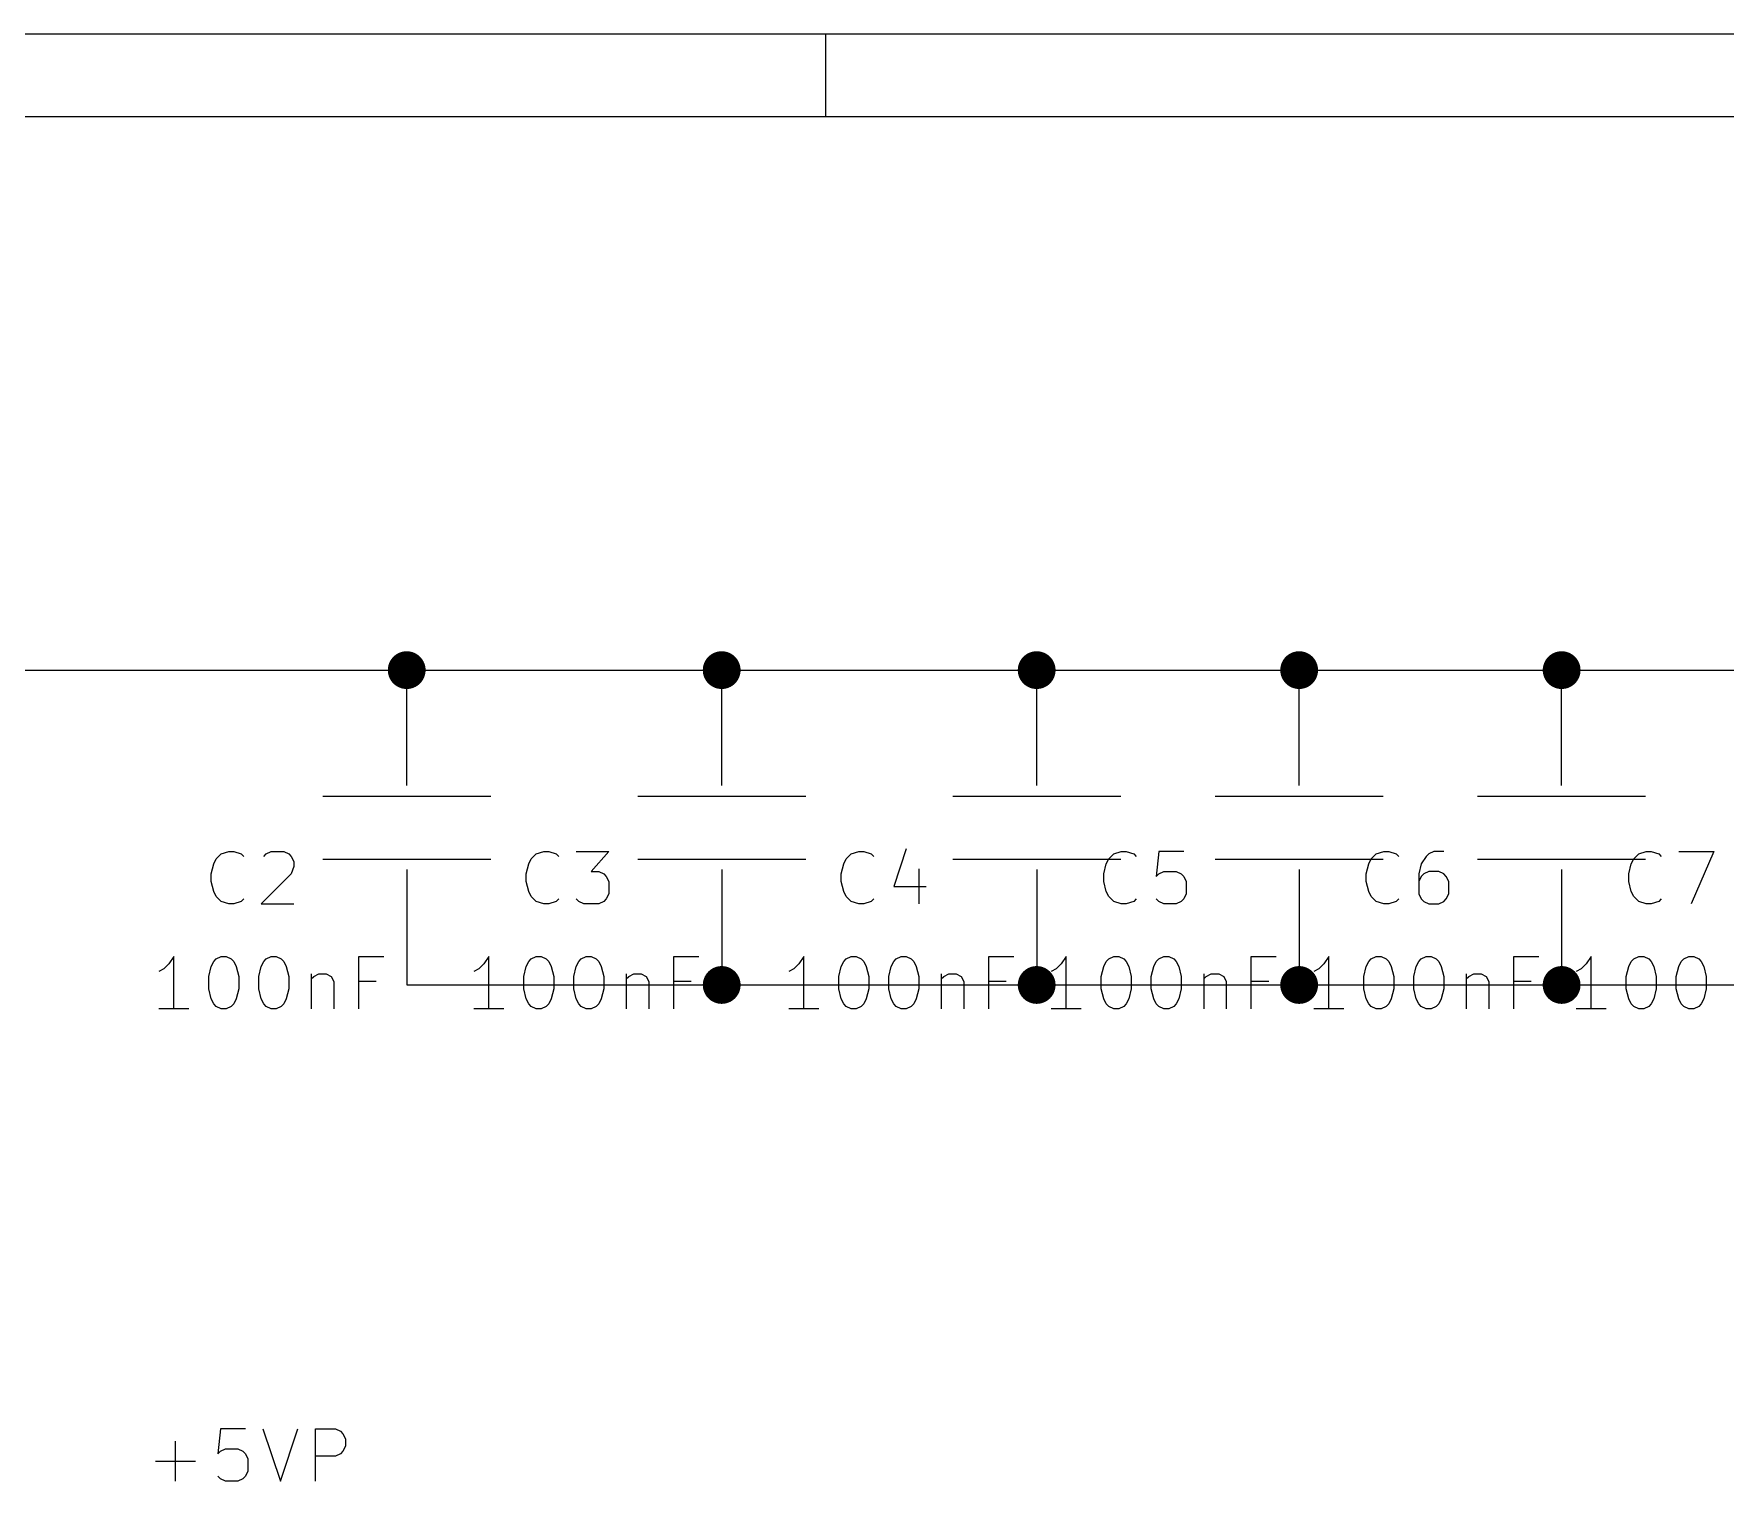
# Model space of a CAD drawing. Extents: x 0.4 to 11.3, y -7.9 to -0.4.
# Drawn here: x 5.545 to 7.156, y -1.773 to -0.394 of the extents above; entities that cross this region are included whole.
import ezdxf

# ---------------------------------------------------------------- set-up
doc = ezdxf.new("R2010")
doc.units = 0
doc.header["$MEASUREMENT"] = 0
for name, color, linetype in [('CYAN2', 4, 'CONTINUOUS'), ('GREEN3', 91, 'CONTINUOUS'), ('RED2', 1, 'CONTINUOUS')]:
    doc.layers.add(name, color=color, linetype=linetype)

msp = doc.modelspace()

# ---------------------------------------------------------------- linework, layer by layer
at = {"layer": 'CYAN2', "linetype": 'CONTINUOUS'}
for p, q in [((5.71866, -1.17995), (5.72343, -1.17519)), ((5.71866, -1.17995), (5.72343, -1.17519)), ((5.72343, -1.17519), (5.73057, -1.1728)), ((5.72343, -1.17519), (5.73057, -1.1728)), ((5.73057, -1.1728), (5.73533, -1.1728)), ((5.73057, -1.1728), (5.73533, -1.1728)), ((5.73533, -1.1728), (5.74247, -1.17519)), ((5.73533, -1.1728), (5.74247, -1.17519)), ((5.74247, -1.17519), (5.74485, -1.17757)), ((5.74247, -1.17519), (5.74485, -1.17757)), ((5.7639, -1.17757), (5.76628, -1.17519)), ((5.7639, -1.17757), (5.76628, -1.17519)), ((5.76628, -1.17519), (5.77104, -1.1728)), ((5.76628, -1.17519), (5.77104, -1.1728)), ((5.77104, -1.1728), (5.78295, -1.1728)), ((5.77104, -1.1728), (5.78295, -1.1728)), ((5.78295, -1.1728), (5.78771, -1.17519)), ((5.78295, -1.1728), (5.78771, -1.17519)), ((5.78771, -1.17519), (5.79009, -1.17757)), ((5.78771, -1.17519), (5.79009, -1.17757)), ((6.01866, -1.17995), (6.02343, -1.17519)), ((6.01866, -1.17995), (6.02343, -1.17519)), ((6.02343, -1.17519), (6.03057, -1.1728)), ((6.02343, -1.17519), (6.03057, -1.1728)), ((6.03057, -1.1728), (6.03533, -1.1728)), ((6.03057, -1.1728), (6.03533, -1.1728)), ((6.03533, -1.1728), (6.04247, -1.17519)), ((6.03533, -1.1728), (6.04247, -1.17519)), ((6.04247, -1.17519), (6.04485, -1.17757)), ((6.04247, -1.17519), (6.04485, -1.17757)), ((6.06152, -1.1728), (6.09247, -1.1728)), ((6.06152, -1.1728), (6.09247, -1.1728)), ((6.09247, -1.1728), (6.0758, -1.19185)), ((6.09247, -1.1728), (6.0758, -1.19185)), ((6.31866, -1.17995), (6.32343, -1.17519)), ((6.31866, -1.17995), (6.32343, -1.17519)), ((6.32343, -1.17519), (6.33057, -1.1728)), ((6.32343, -1.17519), (6.33057, -1.1728)), ((6.33057, -1.1728), (6.33533, -1.1728)), ((6.33057, -1.1728), (6.33533, -1.1728)), ((6.33533, -1.1728), (6.34247, -1.17519)), ((6.33533, -1.1728), (6.34247, -1.17519)), ((6.34247, -1.17519), (6.34485, -1.17757)), ((6.34247, -1.17519), (6.34485, -1.17757)), ((6.3758, -1.17043), (6.3639, -1.20614)), ((6.3758, -1.17043), (6.3639, -1.20614)), ((6.56866, -1.17995), (6.57343, -1.17519)), ((6.56866, -1.17995), (6.57343, -1.17519)), ((6.57343, -1.17519), (6.58057, -1.1728)), ((6.57343, -1.17519), (6.58057, -1.1728)), ((6.58057, -1.1728), (6.58533, -1.1728)), ((6.58057, -1.1728), (6.58533, -1.1728)), ((6.58533, -1.1728), (6.59247, -1.17519)), ((6.58533, -1.1728), (6.59247, -1.17519)), ((6.59247, -1.17519), (6.59485, -1.17757)), ((6.59247, -1.17519), (6.59485, -1.17757)), ((6.61628, -1.1728), (6.6139, -1.19661)), ((6.61628, -1.1728), (6.6139, -1.19661)), ((6.64009, -1.1728), (6.61628, -1.1728)), ((6.64009, -1.1728), (6.61628, -1.1728)), ((6.81866, -1.17995), (6.82343, -1.17519)), ((6.81866, -1.17995), (6.82343, -1.17519)), ((6.82343, -1.17519), (6.83057, -1.1728)), ((6.82343, -1.17519), (6.83057, -1.1728)), ((6.83057, -1.1728), (6.83533, -1.1728)), ((6.83057, -1.1728), (6.83533, -1.1728)), ((6.83533, -1.1728), (6.84247, -1.17519)), ((6.83533, -1.1728), (6.84247, -1.17519)), ((6.84247, -1.17519), (6.84485, -1.17757)), ((6.84247, -1.17519), (6.84485, -1.17757)), ((6.87343, -1.17519), (6.87104, -1.17757)), ((6.87343, -1.17519), (6.87104, -1.17757)), ((6.87819, -1.1728), (6.87343, -1.17519)), ((6.87819, -1.1728), (6.87343, -1.17519)), ((6.88771, -1.1728), (6.87819, -1.1728)), ((6.88771, -1.1728), (6.87819, -1.1728)), ((7.06866, -1.17995), (7.07343, -1.17519)), ((7.06866, -1.17995), (7.07343, -1.17519)), ((7.07343, -1.17519), (7.08057, -1.1728)), ((7.07343, -1.17519), (7.08057, -1.1728)), ((7.08057, -1.1728), (7.08533, -1.1728)), ((7.08057, -1.1728), (7.08533, -1.1728)), ((7.08533, -1.1728), (7.09247, -1.17519)), ((7.08533, -1.1728), (7.09247, -1.17519)), ((7.09247, -1.17519), (7.09485, -1.17757)), ((7.09247, -1.17519), (7.09485, -1.17757)), ((7.11152, -1.1728), (7.14485, -1.1728)), ((7.11152, -1.1728), (7.14485, -1.1728)), ((7.14485, -1.1728), (7.12343, -1.2228)), ((7.14485, -1.1728), (7.12343, -1.2228)), ((5.7139, -1.19423), (5.71628, -1.18471)), ((5.7139, -1.19423), (5.71628, -1.18471)), ((5.71628, -1.18471), (5.71866, -1.17995)), ((5.71628, -1.18471), (5.71866, -1.17995)), ((5.79009, -1.17757), (5.79247, -1.18233)), ((5.79009, -1.17757), (5.79247, -1.18233)), ((5.79247, -1.18709), (5.79009, -1.19423)), ((5.79247, -1.18709), (5.79009, -1.19423)), ((5.79247, -1.18233), (5.79247, -1.18709)), ((5.79247, -1.18233), (5.79247, -1.18709)), ((6.0139, -1.19423), (6.01628, -1.18471)), ((6.0139, -1.19423), (6.01628, -1.18471)), ((6.01628, -1.18471), (6.01866, -1.17995)), ((6.01628, -1.18471), (6.01866, -1.17995)), ((6.0758, -1.19185), (6.08295, -1.19185)), ((6.0758, -1.19185), (6.08295, -1.19185)), ((6.08295, -1.19185), (6.08771, -1.19423)), ((6.08295, -1.19185), (6.08771, -1.19423)), ((6.3139, -1.19423), (6.31628, -1.18471)), ((6.3139, -1.19423), (6.31628, -1.18471)), ((6.31628, -1.18471), (6.31866, -1.17995)), ((6.31628, -1.18471), (6.31866, -1.17995)), ((6.38771, -1.18947), (6.38771, -1.2228)), ((6.38771, -1.18947), (6.38771, -1.2228)), ((6.5639, -1.19423), (6.56628, -1.18471)), ((6.5639, -1.19423), (6.56628, -1.18471)), ((6.56628, -1.18471), (6.56866, -1.17995)), ((6.56628, -1.18471), (6.56866, -1.17995)), ((6.61628, -1.19423), (6.62104, -1.19185)), ((6.61628, -1.19423), (6.62104, -1.19185)), ((6.62104, -1.19185), (6.63295, -1.19185)), ((6.62104, -1.19185), (6.63295, -1.19185)), ((6.63295, -1.19185), (6.63771, -1.19423)), ((6.63295, -1.19185), (6.63771, -1.19423)), ((6.8139, -1.19423), (6.81628, -1.18471)), ((6.8139, -1.19423), (6.81628, -1.18471)), ((6.81628, -1.18471), (6.81866, -1.17995)), ((6.81628, -1.18471), (6.81866, -1.17995)), ((6.86628, -1.18471), (6.8639, -1.19423)), ((6.86628, -1.18471), (6.8639, -1.19423)), ((6.87104, -1.17757), (6.86628, -1.18471)), ((6.87104, -1.17757), (6.86628, -1.18471)), ((6.87343, -1.19185), (6.86866, -1.19423)), ((6.87343, -1.19185), (6.86866, -1.19423)), ((6.88295, -1.19185), (6.87343, -1.19185)), ((6.88295, -1.19185), (6.87343, -1.19185)), ((6.88771, -1.19423), (6.88295, -1.19185)), ((6.88771, -1.19423), (6.88295, -1.19185)), ((7.0639, -1.19423), (7.06628, -1.18471)), ((7.0639, -1.19423), (7.06628, -1.18471)), ((7.06628, -1.18471), (7.06866, -1.17995)), ((7.06628, -1.18471), (7.06866, -1.17995)), ((5.7139, -1.20137), (5.7139, -1.19423)), ((5.7139, -1.20137), (5.7139, -1.19423)), ((5.71628, -1.2109), (5.7139, -1.20137)), ((5.71628, -1.2109), (5.7139, -1.20137)), ((5.79009, -1.19423), (5.76152, -1.2228)), ((5.79009, -1.19423), (5.76152, -1.2228)), ((6.0139, -1.20137), (6.0139, -1.19423)), ((6.0139, -1.20137), (6.0139, -1.19423)), ((6.01628, -1.2109), (6.0139, -1.20137)), ((6.01628, -1.2109), (6.0139, -1.20137)), ((6.08771, -1.19423), (6.09009, -1.19661)), ((6.08771, -1.19423), (6.09009, -1.19661)), ((6.09009, -1.19661), (6.09247, -1.20137)), ((6.09009, -1.19661), (6.09247, -1.20137)), ((6.09247, -1.20137), (6.09247, -1.21328)), ((6.09247, -1.20137), (6.09247, -1.21328)), ((6.3139, -1.20137), (6.3139, -1.19423)), ((6.3139, -1.20137), (6.3139, -1.19423)), ((6.31628, -1.2109), (6.3139, -1.20137)), ((6.31628, -1.2109), (6.3139, -1.20137)), ((6.3639, -1.20614), (6.39485, -1.20614)), ((6.3639, -1.20614), (6.39485, -1.20614)), ((6.5639, -1.20137), (6.5639, -1.19423)), ((6.5639, -1.20137), (6.5639, -1.19423)), ((6.56628, -1.2109), (6.5639, -1.20137)), ((6.56628, -1.2109), (6.5639, -1.20137)), ((6.6139, -1.19661), (6.61628, -1.19423)), ((6.6139, -1.19661), (6.61628, -1.19423)), ((6.63771, -1.19423), (6.64009, -1.19661)), ((6.63771, -1.19423), (6.64009, -1.19661)), ((6.64009, -1.19661), (6.64247, -1.20137)), ((6.64009, -1.19661), (6.64247, -1.20137)), ((6.64247, -1.20137), (6.64247, -1.21328)), ((6.64247, -1.20137), (6.64247, -1.21328)), ((6.8139, -1.20137), (6.8139, -1.19423)), ((6.8139, -1.20137), (6.8139, -1.19423)), ((6.81628, -1.2109), (6.8139, -1.20137)), ((6.81628, -1.2109), (6.8139, -1.20137)), ((6.8639, -1.19423), (6.8639, -1.21328)), ((6.8639, -1.19423), (6.8639, -1.21328)), ((6.86628, -1.19661), (6.8639, -1.20137)), ((6.86628, -1.19661), (6.8639, -1.20137)), ((6.86866, -1.19423), (6.86628, -1.19661)), ((6.86866, -1.19423), (6.86628, -1.19661)), ((6.89009, -1.19661), (6.88771, -1.19423)), ((6.89009, -1.19661), (6.88771, -1.19423)), ((6.89247, -1.20137), (6.89009, -1.19661)), ((6.89247, -1.20137), (6.89009, -1.19661)), ((6.89247, -1.21328), (6.89247, -1.20137)), ((6.89247, -1.21328), (6.89247, -1.20137)), ((7.0639, -1.20137), (7.0639, -1.19423)), ((7.0639, -1.20137), (7.0639, -1.19423)), ((7.06628, -1.2109), (7.0639, -1.20137)), ((7.06628, -1.2109), (7.0639, -1.20137)), ((5.71866, -1.21566), (5.71628, -1.2109)), ((5.71866, -1.21566), (5.71628, -1.2109)), ((5.72343, -1.22043), (5.71866, -1.21566)), ((5.72343, -1.22043), (5.71866, -1.21566)), ((5.73057, -1.2228), (5.72343, -1.22043)), ((5.73057, -1.2228), (5.72343, -1.22043)), ((5.73533, -1.2228), (5.73057, -1.2228)), ((5.73533, -1.2228), (5.73057, -1.2228)), ((5.74247, -1.22043), (5.73533, -1.2228)), ((5.74247, -1.22043), (5.73533, -1.2228)), ((5.74485, -1.21804), (5.74247, -1.22043)), ((5.74485, -1.21804), (5.74247, -1.22043)), ((5.76152, -1.2228), (5.79247, -1.2228)), ((5.76152, -1.2228), (5.79247, -1.2228)), ((6.01866, -1.21566), (6.01628, -1.2109)), ((6.01866, -1.21566), (6.01628, -1.2109)), ((6.02343, -1.22043), (6.01866, -1.21566)), ((6.02343, -1.22043), (6.01866, -1.21566)), ((6.03057, -1.2228), (6.02343, -1.22043)), ((6.03057, -1.2228), (6.02343, -1.22043)), ((6.03533, -1.2228), (6.03057, -1.2228)), ((6.03533, -1.2228), (6.03057, -1.2228)), ((6.04247, -1.22043), (6.03533, -1.2228)), ((6.04247, -1.22043), (6.03533, -1.2228)), ((6.04485, -1.21804), (6.04247, -1.22043)), ((6.04485, -1.21804), (6.04247, -1.22043)), ((6.0639, -1.22043), (6.06152, -1.21804)), ((6.0639, -1.22043), (6.06152, -1.21804)), ((6.06866, -1.2228), (6.0639, -1.22043)), ((6.06866, -1.2228), (6.0639, -1.22043)), ((6.08295, -1.2228), (6.06866, -1.2228)), ((6.08295, -1.2228), (6.06866, -1.2228)), ((6.08771, -1.22043), (6.08295, -1.2228)), ((6.08771, -1.22043), (6.08295, -1.2228)), ((6.09009, -1.21804), (6.08771, -1.22043)), ((6.09009, -1.21804), (6.08771, -1.22043)), ((6.09247, -1.21328), (6.09009, -1.21804)), ((6.09247, -1.21328), (6.09009, -1.21804)), ((6.31866, -1.21566), (6.31628, -1.2109)), ((6.31866, -1.21566), (6.31628, -1.2109)), ((6.32343, -1.22043), (6.31866, -1.21566)), ((6.32343, -1.22043), (6.31866, -1.21566)), ((6.33057, -1.2228), (6.32343, -1.22043)), ((6.33057, -1.2228), (6.32343, -1.22043)), ((6.33533, -1.2228), (6.33057, -1.2228)), ((6.33533, -1.2228), (6.33057, -1.2228)), ((6.34247, -1.22043), (6.33533, -1.2228)), ((6.34247, -1.22043), (6.33533, -1.2228)), ((6.34485, -1.21804), (6.34247, -1.22043)), ((6.34485, -1.21804), (6.34247, -1.22043)), ((6.56866, -1.21566), (6.56628, -1.2109)), ((6.56866, -1.21566), (6.56628, -1.2109)), ((6.57343, -1.22043), (6.56866, -1.21566)), ((6.57343, -1.22043), (6.56866, -1.21566)), ((6.58057, -1.2228), (6.57343, -1.22043)), ((6.58057, -1.2228), (6.57343, -1.22043)), ((6.58533, -1.2228), (6.58057, -1.2228)), ((6.58533, -1.2228), (6.58057, -1.2228)), ((6.59247, -1.22043), (6.58533, -1.2228)), ((6.59247, -1.22043), (6.58533, -1.2228)), ((6.59485, -1.21804), (6.59247, -1.22043)), ((6.59485, -1.21804), (6.59247, -1.22043)), ((6.61628, -1.22043), (6.6139, -1.21804)), ((6.61628, -1.22043), (6.6139, -1.21804)), ((6.62104, -1.2228), (6.61628, -1.22043)), ((6.62104, -1.2228), (6.61628, -1.22043)), ((6.63295, -1.2228), (6.62104, -1.2228)), ((6.63295, -1.2228), (6.62104, -1.2228)), ((6.63771, -1.22043), (6.63295, -1.2228)), ((6.63771, -1.22043), (6.63295, -1.2228)), ((6.64009, -1.21804), (6.63771, -1.22043)), ((6.64009, -1.21804), (6.63771, -1.22043)), ((6.64247, -1.21328), (6.64009, -1.21804)), ((6.64247, -1.21328), (6.64009, -1.21804)), ((6.81866, -1.21566), (6.81628, -1.2109)), ((6.81866, -1.21566), (6.81628, -1.2109)), ((6.82343, -1.22043), (6.81866, -1.21566)), ((6.82343, -1.22043), (6.81866, -1.21566)), ((6.83057, -1.2228), (6.82343, -1.22043)), ((6.83057, -1.2228), (6.82343, -1.22043)), ((6.83533, -1.2228), (6.83057, -1.2228)), ((6.83533, -1.2228), (6.83057, -1.2228)), ((6.84247, -1.22043), (6.83533, -1.2228)), ((6.84247, -1.22043), (6.83533, -1.2228)), ((6.84485, -1.21804), (6.84247, -1.22043)), ((6.84485, -1.21804), (6.84247, -1.22043)), ((6.8639, -1.21328), (6.86628, -1.21804)), ((6.8639, -1.21328), (6.86628, -1.21804)), ((6.86628, -1.21804), (6.86866, -1.22043)), ((6.86628, -1.21804), (6.86866, -1.22043)), ((6.86866, -1.22043), (6.87343, -1.2228)), ((6.86866, -1.22043), (6.87343, -1.2228)), ((6.87343, -1.2228), (6.88295, -1.2228)), ((6.87343, -1.2228), (6.88295, -1.2228)), ((6.88295, -1.2228), (6.88771, -1.22043)), ((6.88295, -1.2228), (6.88771, -1.22043)), ((6.88771, -1.22043), (6.89009, -1.21804)), ((6.88771, -1.22043), (6.89009, -1.21804)), ((6.89009, -1.21804), (6.89247, -1.21328)), ((6.89009, -1.21804), (6.89247, -1.21328)), ((7.06866, -1.21566), (7.06628, -1.2109)), ((7.06866, -1.21566), (7.06628, -1.2109)), ((7.07343, -1.22043), (7.06866, -1.21566)), ((7.07343, -1.22043), (7.06866, -1.21566)), ((7.08057, -1.2228), (7.07343, -1.22043)), ((7.08057, -1.2228), (7.07343, -1.22043)), ((7.08533, -1.2228), (7.08057, -1.2228)), ((7.08533, -1.2228), (7.08057, -1.2228)), ((7.09247, -1.22043), (7.08533, -1.2228)), ((7.09247, -1.22043), (7.08533, -1.2228)), ((7.09485, -1.21804), (7.09247, -1.22043)), ((7.09485, -1.21804), (7.09247, -1.22043)), ((5.66866, -1.28471), (5.6639, -1.28709)), ((5.66866, -1.28471), (5.6639, -1.28709)), ((5.67343, -1.27995), (5.66866, -1.28471)), ((5.67343, -1.27995), (5.66866, -1.28471)), ((5.67819, -1.2728), (5.67343, -1.27995)), ((5.67819, -1.2728), (5.67343, -1.27995)), ((5.67819, -1.3228), (5.67819, -1.2728)), ((5.67819, -1.3228), (5.67819, -1.2728)), ((5.71152, -1.29185), (5.7139, -1.28233)), ((5.71152, -1.29185), (5.7139, -1.28233)), ((5.7139, -1.28233), (5.71628, -1.27757)), ((5.7139, -1.28233), (5.71628, -1.27757)), ((5.71628, -1.27757), (5.71866, -1.27519)), ((5.71628, -1.27757), (5.71866, -1.27519)), ((5.71866, -1.27519), (5.72342, -1.2728)), ((5.71866, -1.27519), (5.72342, -1.2728)), ((5.72342, -1.2728), (5.72819, -1.2728)), ((5.72342, -1.2728), (5.72819, -1.2728)), ((5.72819, -1.2728), (5.73294, -1.27519)), ((5.72819, -1.2728), (5.73294, -1.27519)), ((5.73294, -1.27519), (5.73533, -1.27757)), ((5.73294, -1.27519), (5.73533, -1.27757)), ((5.73533, -1.27757), (5.73771, -1.28233)), ((5.73533, -1.27757), (5.73771, -1.28233)), ((5.73771, -1.28233), (5.74009, -1.29185)), ((5.73771, -1.28233), (5.74009, -1.29185)), ((5.75914, -1.29185), (5.76152, -1.28233)), ((5.75914, -1.29185), (5.76152, -1.28233)), ((5.76152, -1.28233), (5.7639, -1.27757)), ((5.76152, -1.28233), (5.7639, -1.27757)), ((5.7639, -1.27757), (5.76628, -1.27519)), ((5.7639, -1.27757), (5.76628, -1.27519)), ((5.76628, -1.27519), (5.77104, -1.2728)), ((5.76628, -1.27519), (5.77104, -1.2728)), ((5.77104, -1.2728), (5.7758, -1.2728)), ((5.77104, -1.2728), (5.7758, -1.2728)), ((5.7758, -1.2728), (5.78056, -1.27519)), ((5.7758, -1.2728), (5.78056, -1.27519)), ((5.78056, -1.27519), (5.78294, -1.27757)), ((5.78056, -1.27519), (5.78294, -1.27757)), ((5.78294, -1.27757), (5.78533, -1.28233)), ((5.78294, -1.27757), (5.78533, -1.28233)), ((5.78533, -1.28233), (5.78771, -1.29185)), ((5.78533, -1.28233), (5.78771, -1.29185)), ((5.85437, -1.3228), (5.85437, -1.2728)), ((5.85437, -1.2728), (5.87818, -1.2728)), ((5.85437, -1.3228), (5.85437, -1.2728)), ((5.85437, -1.2728), (5.87818, -1.2728)), ((5.96866, -1.28471), (5.9639, -1.28709)), ((5.96866, -1.28471), (5.9639, -1.28709)), ((5.97343, -1.27995), (5.96866, -1.28471)), ((5.97343, -1.27995), (5.96866, -1.28471)), ((5.97819, -1.2728), (5.97343, -1.27995)), ((5.97819, -1.2728), (5.97343, -1.27995)), ((5.97819, -1.3228), (5.97819, -1.2728)), ((5.97819, -1.3228), (5.97819, -1.2728)), ((6.01152, -1.29185), (6.0139, -1.28233)), ((6.01152, -1.29185), (6.0139, -1.28233)), ((6.0139, -1.28233), (6.01628, -1.27757)), ((6.0139, -1.28233), (6.01628, -1.27757)), ((6.01628, -1.27757), (6.01866, -1.27519)), ((6.01628, -1.27757), (6.01866, -1.27519)), ((6.01866, -1.27519), (6.02342, -1.2728)), ((6.01866, -1.27519), (6.02342, -1.2728)), ((6.02342, -1.2728), (6.02819, -1.2728)), ((6.02342, -1.2728), (6.02819, -1.2728)), ((6.02819, -1.2728), (6.03294, -1.27519)), ((6.02819, -1.2728), (6.03294, -1.27519)), ((6.03294, -1.27519), (6.03533, -1.27757)), ((6.03294, -1.27519), (6.03533, -1.27757)), ((6.03533, -1.27757), (6.03771, -1.28233)), ((6.03533, -1.27757), (6.03771, -1.28233)), ((6.03771, -1.28233), (6.04009, -1.29185)), ((6.03771, -1.28233), (6.04009, -1.29185)), ((6.05914, -1.29185), (6.06152, -1.28233)), ((6.05914, -1.29185), (6.06152, -1.28233)), ((6.06152, -1.28233), (6.0639, -1.27757)), ((6.06152, -1.28233), (6.0639, -1.27757)), ((6.0639, -1.27757), (6.06628, -1.27519)), ((6.0639, -1.27757), (6.06628, -1.27519)), ((6.06628, -1.27519), (6.07104, -1.2728)), ((6.06628, -1.27519), (6.07104, -1.2728)), ((6.07104, -1.2728), (6.0758, -1.2728)), ((6.07104, -1.2728), (6.0758, -1.2728)), ((6.0758, -1.2728), (6.08056, -1.27519)), ((6.0758, -1.2728), (6.08056, -1.27519)), ((6.08056, -1.27519), (6.08294, -1.27757)), ((6.08056, -1.27519), (6.08294, -1.27757)), ((6.08294, -1.27757), (6.08533, -1.28233)), ((6.08294, -1.27757), (6.08533, -1.28233)), ((6.08533, -1.28233), (6.08771, -1.29185)), ((6.08533, -1.28233), (6.08771, -1.29185)), ((6.15437, -1.3228), (6.15437, -1.2728)), ((6.15437, -1.2728), (6.17818, -1.2728)), ((6.15437, -1.3228), (6.15437, -1.2728)), ((6.15437, -1.2728), (6.17818, -1.2728)), ((6.26866, -1.28471), (6.2639, -1.28709)), ((6.26866, -1.28471), (6.2639, -1.28709)), ((6.27343, -1.27995), (6.26866, -1.28471)), ((6.27343, -1.27995), (6.26866, -1.28471)), ((6.27819, -1.2728), (6.27343, -1.27995)), ((6.27819, -1.2728), (6.27343, -1.27995)), ((6.27819, -1.3228), (6.27819, -1.2728)), ((6.27819, -1.3228), (6.27819, -1.2728)), ((6.31152, -1.29185), (6.3139, -1.28233)), ((6.31152, -1.29185), (6.3139, -1.28233)), ((6.3139, -1.28233), (6.31628, -1.27757)), ((6.3139, -1.28233), (6.31628, -1.27757)), ((6.31628, -1.27757), (6.31866, -1.27519)), ((6.31628, -1.27757), (6.31866, -1.27519)), ((6.31866, -1.27519), (6.32342, -1.2728)), ((6.31866, -1.27519), (6.32342, -1.2728)), ((6.32342, -1.2728), (6.32819, -1.2728)), ((6.32342, -1.2728), (6.32819, -1.2728)), ((6.32819, -1.2728), (6.33294, -1.27519)), ((6.32819, -1.2728), (6.33294, -1.27519)), ((6.33294, -1.27519), (6.33533, -1.27757)), ((6.33294, -1.27519), (6.33533, -1.27757)), ((6.33533, -1.27757), (6.33771, -1.28233)), ((6.33533, -1.27757), (6.33771, -1.28233)), ((6.33771, -1.28233), (6.34009, -1.29185)), ((6.33771, -1.28233), (6.34009, -1.29185)), ((6.35914, -1.29185), (6.36152, -1.28233)), ((6.35914, -1.29185), (6.36152, -1.28233)), ((6.36152, -1.28233), (6.3639, -1.27757)), ((6.36152, -1.28233), (6.3639, -1.27757)), ((6.3639, -1.27757), (6.36628, -1.27519)), ((6.3639, -1.27757), (6.36628, -1.27519)), ((6.36628, -1.27519), (6.37104, -1.2728)), ((6.36628, -1.27519), (6.37104, -1.2728)), ((6.37104, -1.2728), (6.3758, -1.2728)), ((6.37104, -1.2728), (6.3758, -1.2728)), ((6.3758, -1.2728), (6.38056, -1.27519)), ((6.3758, -1.2728), (6.38056, -1.27519)), ((6.38056, -1.27519), (6.38294, -1.27757)), ((6.38056, -1.27519), (6.38294, -1.27757)), ((6.38294, -1.27757), (6.38533, -1.28233)), ((6.38294, -1.27757), (6.38533, -1.28233)), ((6.38533, -1.28233), (6.38771, -1.29185)), ((6.38533, -1.28233), (6.38771, -1.29185)), ((6.45437, -1.3228), (6.45437, -1.2728)), ((6.45437, -1.2728), (6.47818, -1.2728)), ((6.45437, -1.3228), (6.45437, -1.2728)), ((6.45437, -1.2728), (6.47818, -1.2728)), ((6.51866, -1.28471), (6.5139, -1.28709)), ((6.51866, -1.28471), (6.5139, -1.28709)), ((6.52343, -1.27995), (6.51866, -1.28471)), ((6.52343, -1.27995), (6.51866, -1.28471)), ((6.52819, -1.2728), (6.52343, -1.27995)), ((6.52819, -1.2728), (6.52343, -1.27995)), ((6.52819, -1.3228), (6.52819, -1.2728)), ((6.52819, -1.3228), (6.52819, -1.2728)), ((6.56152, -1.29185), (6.5639, -1.28233)), ((6.56152, -1.29185), (6.5639, -1.28233)), ((6.5639, -1.28233), (6.56628, -1.27757)), ((6.5639, -1.28233), (6.56628, -1.27757)), ((6.56628, -1.27757), (6.56866, -1.27519)), ((6.56628, -1.27757), (6.56866, -1.27519)), ((6.56866, -1.27519), (6.57342, -1.2728)), ((6.56866, -1.27519), (6.57342, -1.2728)), ((6.57342, -1.2728), (6.57819, -1.2728)), ((6.57342, -1.2728), (6.57819, -1.2728)), ((6.57819, -1.2728), (6.58294, -1.27519)), ((6.57819, -1.2728), (6.58294, -1.27519)), ((6.58294, -1.27519), (6.58533, -1.27757)), ((6.58294, -1.27519), (6.58533, -1.27757)), ((6.58533, -1.27757), (6.58771, -1.28233)), ((6.58533, -1.27757), (6.58771, -1.28233)), ((6.58771, -1.28233), (6.59009, -1.29185)), ((6.58771, -1.28233), (6.59009, -1.29185)), ((6.60914, -1.29185), (6.61152, -1.28233)), ((6.60914, -1.29185), (6.61152, -1.28233)), ((6.61152, -1.28233), (6.6139, -1.27757)), ((6.61152, -1.28233), (6.6139, -1.27757)), ((6.6139, -1.27757), (6.61628, -1.27519)), ((6.6139, -1.27757), (6.61628, -1.27519)), ((6.61628, -1.27519), (6.62104, -1.2728)), ((6.61628, -1.27519), (6.62104, -1.2728)), ((6.62104, -1.2728), (6.6258, -1.2728)), ((6.62104, -1.2728), (6.6258, -1.2728)), ((6.6258, -1.2728), (6.63056, -1.27519)), ((6.6258, -1.2728), (6.63056, -1.27519)), ((6.63056, -1.27519), (6.63294, -1.27757)), ((6.63056, -1.27519), (6.63294, -1.27757)), ((6.63294, -1.27757), (6.63533, -1.28233)), ((6.63294, -1.27757), (6.63533, -1.28233)), ((6.63533, -1.28233), (6.63771, -1.29185)), ((6.63533, -1.28233), (6.63771, -1.29185)), ((6.70437, -1.3228), (6.70437, -1.2728)), ((6.70437, -1.2728), (6.72818, -1.2728)), ((6.70437, -1.3228), (6.70437, -1.2728)), ((6.70437, -1.2728), (6.72818, -1.2728)), ((6.76866, -1.28471), (6.7639, -1.28709)), ((6.76866, -1.28471), (6.7639, -1.28709)), ((6.77343, -1.27995), (6.76866, -1.28471)), ((6.77343, -1.27995), (6.76866, -1.28471)), ((6.77819, -1.2728), (6.77343, -1.27995)), ((6.77819, -1.2728), (6.77343, -1.27995)), ((6.77819, -1.3228), (6.77819, -1.2728)), ((6.77819, -1.3228), (6.77819, -1.2728)), ((6.81152, -1.29185), (6.8139, -1.28233)), ((6.81152, -1.29185), (6.8139, -1.28233)), ((6.8139, -1.28233), (6.81628, -1.27757)), ((6.8139, -1.28233), (6.81628, -1.27757)), ((6.81628, -1.27757), (6.81866, -1.27519)), ((6.81628, -1.27757), (6.81866, -1.27519)), ((6.81866, -1.27519), (6.82342, -1.2728)), ((6.81866, -1.27519), (6.82342, -1.2728)), ((6.82342, -1.2728), (6.82819, -1.2728)), ((6.82342, -1.2728), (6.82819, -1.2728)), ((6.82819, -1.2728), (6.83294, -1.27519)), ((6.82819, -1.2728), (6.83294, -1.27519)), ((6.83294, -1.27519), (6.83533, -1.27757)), ((6.83294, -1.27519), (6.83533, -1.27757)), ((6.83533, -1.27757), (6.83771, -1.28233)), ((6.83533, -1.27757), (6.83771, -1.28233)), ((6.83771, -1.28233), (6.84009, -1.29185)), ((6.83771, -1.28233), (6.84009, -1.29185)), ((6.85914, -1.29185), (6.86152, -1.28233)), ((6.85914, -1.29185), (6.86152, -1.28233)), ((6.86152, -1.28233), (6.8639, -1.27757)), ((6.86152, -1.28233), (6.8639, -1.27757)), ((6.8639, -1.27757), (6.86628, -1.27519)), ((6.8639, -1.27757), (6.86628, -1.27519)), ((6.86628, -1.27519), (6.87104, -1.2728)), ((6.86628, -1.27519), (6.87104, -1.2728)), ((6.87104, -1.2728), (6.8758, -1.2728)), ((6.87104, -1.2728), (6.8758, -1.2728)), ((6.8758, -1.2728), (6.88056, -1.27519)), ((6.8758, -1.2728), (6.88056, -1.27519)), ((6.88056, -1.27519), (6.88294, -1.27757)), ((6.88056, -1.27519), (6.88294, -1.27757)), ((6.88294, -1.27757), (6.88533, -1.28233)), ((6.88294, -1.27757), (6.88533, -1.28233)), ((6.88533, -1.28233), (6.88771, -1.29185)), ((6.88533, -1.28233), (6.88771, -1.29185)), ((6.95437, -1.3228), (6.95437, -1.2728)), ((6.95437, -1.2728), (6.97818, -1.2728)), ((6.95437, -1.3228), (6.95437, -1.2728)), ((6.95437, -1.2728), (6.97818, -1.2728)), ((7.01866, -1.28471), (7.0139, -1.28709)), ((7.01866, -1.28471), (7.0139, -1.28709)), ((7.02343, -1.27995), (7.01866, -1.28471)), ((7.02343, -1.27995), (7.01866, -1.28471)), ((7.02819, -1.2728), (7.02343, -1.27995)), ((7.02819, -1.2728), (7.02343, -1.27995)), ((7.02819, -1.3228), (7.02819, -1.2728)), ((7.02819, -1.3228), (7.02819, -1.2728)), ((7.06152, -1.29185), (7.0639, -1.28233)), ((7.06152, -1.29185), (7.0639, -1.28233)), ((7.0639, -1.28233), (7.06628, -1.27757)), ((7.0639, -1.28233), (7.06628, -1.27757)), ((7.06628, -1.27757), (7.06866, -1.27519)), ((7.06628, -1.27757), (7.06866, -1.27519)), ((7.06866, -1.27519), (7.07342, -1.2728)), ((7.06866, -1.27519), (7.07342, -1.2728)), ((7.07342, -1.2728), (7.07819, -1.2728)), ((7.07342, -1.2728), (7.07819, -1.2728)), ((7.07819, -1.2728), (7.08294, -1.27519)), ((7.07819, -1.2728), (7.08294, -1.27519)), ((7.08294, -1.27519), (7.08533, -1.27757)), ((7.08294, -1.27519), (7.08533, -1.27757)), ((7.08533, -1.27757), (7.08771, -1.28233)), ((7.08533, -1.27757), (7.08771, -1.28233)), ((7.08771, -1.28233), (7.09009, -1.29185)), ((7.08771, -1.28233), (7.09009, -1.29185)), ((7.10914, -1.29185), (7.11152, -1.28233)), ((7.10914, -1.29185), (7.11152, -1.28233)), ((7.11152, -1.28233), (7.1139, -1.27757)), ((7.11152, -1.28233), (7.1139, -1.27757)), ((7.1139, -1.27757), (7.11628, -1.27519)), ((7.1139, -1.27757), (7.11628, -1.27519)), ((7.11628, -1.27519), (7.12104, -1.2728)), ((7.11628, -1.27519), (7.12104, -1.2728)), ((7.12104, -1.2728), (7.1258, -1.2728)), ((7.12104, -1.2728), (7.1258, -1.2728)), ((7.1258, -1.2728), (7.13056, -1.27519)), ((7.1258, -1.2728), (7.13056, -1.27519)), ((7.13056, -1.27519), (7.13294, -1.27757)), ((7.13056, -1.27519), (7.13294, -1.27757)), ((7.13294, -1.27757), (7.13533, -1.28233)), ((7.13294, -1.27757), (7.13533, -1.28233)), ((7.13533, -1.28233), (7.13771, -1.29185)), ((7.13533, -1.28233), (7.13771, -1.29185)), ((5.71152, -1.30376), (5.71152, -1.29185)), ((5.71152, -1.30376), (5.71152, -1.29185)), ((5.7139, -1.31328), (5.71152, -1.30376)), ((5.7139, -1.31328), (5.71152, -1.30376)), ((5.74009, -1.30376), (5.73771, -1.31328)), ((5.74009, -1.30376), (5.73771, -1.31328)), ((5.74009, -1.29185), (5.74009, -1.30376)), ((5.74009, -1.29185), (5.74009, -1.30376)), ((5.75914, -1.30376), (5.75914, -1.29185)), ((5.75914, -1.30376), (5.75914, -1.29185)), ((5.76152, -1.31328), (5.75914, -1.30376)), ((5.76152, -1.31328), (5.75914, -1.30376)), ((5.78771, -1.30376), (5.78533, -1.31328)), ((5.78771, -1.30376), (5.78533, -1.31328)), ((5.78771, -1.29185), (5.78771, -1.30376)), ((5.78771, -1.29185), (5.78771, -1.30376)), ((5.80913, -1.28947), (5.80913, -1.3228)), ((5.80913, -1.28947), (5.80913, -1.3228)), ((5.80913, -1.29423), (5.81152, -1.29185)), ((5.80913, -1.29423), (5.81152, -1.29185)), ((5.81152, -1.29185), (5.81628, -1.28947)), ((5.81152, -1.29185), (5.81628, -1.28947)), ((5.81628, -1.28947), (5.82342, -1.28947)), ((5.81628, -1.28947), (5.82342, -1.28947)), ((5.82342, -1.28947), (5.82818, -1.29185)), ((5.82342, -1.28947), (5.82818, -1.29185)), ((5.82818, -1.29185), (5.83056, -1.29661)), ((5.82818, -1.29185), (5.83056, -1.29661)), ((5.83056, -1.29661), (5.83056, -1.3228)), ((5.83056, -1.29661), (5.83056, -1.3228)), ((5.87104, -1.29661), (5.85437, -1.29661)), ((5.87104, -1.29661), (5.85437, -1.29661)), ((6.01152, -1.30376), (6.01152, -1.29185)), ((6.01152, -1.30376), (6.01152, -1.29185)), ((6.0139, -1.31328), (6.01152, -1.30376)), ((6.0139, -1.31328), (6.01152, -1.30376)), ((6.04009, -1.30376), (6.03771, -1.31328)), ((6.04009, -1.30376), (6.03771, -1.31328)), ((6.04009, -1.29185), (6.04009, -1.30376)), ((6.04009, -1.29185), (6.04009, -1.30376)), ((6.05914, -1.30376), (6.05914, -1.29185)), ((6.05914, -1.30376), (6.05914, -1.29185)), ((6.06152, -1.31328), (6.05914, -1.30376)), ((6.06152, -1.31328), (6.05914, -1.30376)), ((6.08771, -1.30376), (6.08533, -1.31328)), ((6.08771, -1.30376), (6.08533, -1.31328)), ((6.08771, -1.29185), (6.08771, -1.30376)), ((6.08771, -1.29185), (6.08771, -1.30376)), ((6.10913, -1.28947), (6.10913, -1.3228)), ((6.10913, -1.28947), (6.10913, -1.3228)), ((6.10913, -1.29423), (6.11152, -1.29185)), ((6.10913, -1.29423), (6.11152, -1.29185)), ((6.11152, -1.29185), (6.11628, -1.28947)), ((6.11152, -1.29185), (6.11628, -1.28947)), ((6.11628, -1.28947), (6.12342, -1.28947)), ((6.11628, -1.28947), (6.12342, -1.28947)), ((6.12342, -1.28947), (6.12818, -1.29185)), ((6.12342, -1.28947), (6.12818, -1.29185)), ((6.12818, -1.29185), (6.13056, -1.29661)), ((6.12818, -1.29185), (6.13056, -1.29661)), ((6.13056, -1.29661), (6.13056, -1.3228)), ((6.13056, -1.29661), (6.13056, -1.3228)), ((6.17104, -1.29661), (6.15437, -1.29661)), ((6.17104, -1.29661), (6.15437, -1.29661)), ((6.31152, -1.30376), (6.31152, -1.29185)), ((6.31152, -1.30376), (6.31152, -1.29185)), ((6.3139, -1.31328), (6.31152, -1.30376)), ((6.3139, -1.31328), (6.31152, -1.30376)), ((6.34009, -1.30376), (6.33771, -1.31328)), ((6.34009, -1.30376), (6.33771, -1.31328)), ((6.34009, -1.29185), (6.34009, -1.30376)), ((6.34009, -1.29185), (6.34009, -1.30376)), ((6.35914, -1.30376), (6.35914, -1.29185)), ((6.35914, -1.30376), (6.35914, -1.29185)), ((6.36152, -1.31328), (6.35914, -1.30376)), ((6.36152, -1.31328), (6.35914, -1.30376)), ((6.38771, -1.30376), (6.38533, -1.31328)), ((6.38771, -1.30376), (6.38533, -1.31328)), ((6.38771, -1.29185), (6.38771, -1.30376)), ((6.38771, -1.29185), (6.38771, -1.30376)), ((6.40913, -1.28947), (6.40913, -1.3228)), ((6.40913, -1.28947), (6.40913, -1.3228)), ((6.40913, -1.29423), (6.41152, -1.29185)), ((6.40913, -1.29423), (6.41152, -1.29185)), ((6.41152, -1.29185), (6.41628, -1.28947)), ((6.41152, -1.29185), (6.41628, -1.28947)), ((6.41628, -1.28947), (6.42342, -1.28947)), ((6.41628, -1.28947), (6.42342, -1.28947)), ((6.42342, -1.28947), (6.42818, -1.29185)), ((6.42342, -1.28947), (6.42818, -1.29185)), ((6.42818, -1.29185), (6.43056, -1.29661)), ((6.42818, -1.29185), (6.43056, -1.29661)), ((6.43056, -1.29661), (6.43056, -1.3228)), ((6.43056, -1.29661), (6.43056, -1.3228)), ((6.47104, -1.29661), (6.45437, -1.29661)), ((6.47104, -1.29661), (6.45437, -1.29661)), ((6.56152, -1.30376), (6.56152, -1.29185)), ((6.56152, -1.30376), (6.56152, -1.29185)), ((6.5639, -1.31328), (6.56152, -1.30376)), ((6.5639, -1.31328), (6.56152, -1.30376)), ((6.59009, -1.30376), (6.58771, -1.31328)), ((6.59009, -1.30376), (6.58771, -1.31328)), ((6.59009, -1.29185), (6.59009, -1.30376)), ((6.59009, -1.29185), (6.59009, -1.30376)), ((6.60914, -1.30376), (6.60914, -1.29185)), ((6.60914, -1.30376), (6.60914, -1.29185)), ((6.61152, -1.31328), (6.60914, -1.30376)), ((6.61152, -1.31328), (6.60914, -1.30376)), ((6.63771, -1.30376), (6.63533, -1.31328)), ((6.63771, -1.30376), (6.63533, -1.31328)), ((6.63771, -1.29185), (6.63771, -1.30376)), ((6.63771, -1.29185), (6.63771, -1.30376)), ((6.65913, -1.28947), (6.65913, -1.3228)), ((6.65913, -1.28947), (6.65913, -1.3228)), ((6.65913, -1.29423), (6.66152, -1.29185)), ((6.65913, -1.29423), (6.66152, -1.29185)), ((6.66152, -1.29185), (6.66628, -1.28947)), ((6.66152, -1.29185), (6.66628, -1.28947)), ((6.66628, -1.28947), (6.67342, -1.28947)), ((6.66628, -1.28947), (6.67342, -1.28947)), ((6.67342, -1.28947), (6.67818, -1.29185)), ((6.67342, -1.28947), (6.67818, -1.29185)), ((6.67818, -1.29185), (6.68056, -1.29661)), ((6.67818, -1.29185), (6.68056, -1.29661)), ((6.68056, -1.29661), (6.68056, -1.3228)), ((6.68056, -1.29661), (6.68056, -1.3228)), ((6.72104, -1.29661), (6.70437, -1.29661)), ((6.72104, -1.29661), (6.70437, -1.29661)), ((6.81152, -1.30376), (6.81152, -1.29185)), ((6.81152, -1.30376), (6.81152, -1.29185)), ((6.8139, -1.31328), (6.81152, -1.30376)), ((6.8139, -1.31328), (6.81152, -1.30376)), ((6.84009, -1.30376), (6.83771, -1.31328)), ((6.84009, -1.30376), (6.83771, -1.31328)), ((6.84009, -1.29185), (6.84009, -1.30376)), ((6.84009, -1.29185), (6.84009, -1.30376)), ((6.85914, -1.30376), (6.85914, -1.29185)), ((6.85914, -1.30376), (6.85914, -1.29185)), ((6.86152, -1.31328), (6.85914, -1.30376)), ((6.86152, -1.31328), (6.85914, -1.30376)), ((6.88771, -1.30376), (6.88533, -1.31328)), ((6.88771, -1.30376), (6.88533, -1.31328)), ((6.88771, -1.29185), (6.88771, -1.30376)), ((6.88771, -1.29185), (6.88771, -1.30376)), ((6.90913, -1.28947), (6.90913, -1.3228)), ((6.90913, -1.28947), (6.90913, -1.3228)), ((6.90913, -1.29423), (6.91152, -1.29185)), ((6.90913, -1.29423), (6.91152, -1.29185)), ((6.91152, -1.29185), (6.91628, -1.28947)), ((6.91152, -1.29185), (6.91628, -1.28947)), ((6.91628, -1.28947), (6.92342, -1.28947)), ((6.91628, -1.28947), (6.92342, -1.28947)), ((6.92342, -1.28947), (6.92818, -1.29185)), ((6.92342, -1.28947), (6.92818, -1.29185)), ((6.92818, -1.29185), (6.93056, -1.29661)), ((6.92818, -1.29185), (6.93056, -1.29661)), ((6.93056, -1.29661), (6.93056, -1.3228)), ((6.93056, -1.29661), (6.93056, -1.3228)), ((6.97104, -1.29661), (6.95437, -1.29661)), ((6.97104, -1.29661), (6.95437, -1.29661)), ((7.06152, -1.30376), (7.06152, -1.29185)), ((7.06152, -1.30376), (7.06152, -1.29185)), ((7.0639, -1.31328), (7.06152, -1.30376)), ((7.0639, -1.31328), (7.06152, -1.30376)), ((7.09009, -1.30376), (7.08771, -1.31328)), ((7.09009, -1.30376), (7.08771, -1.31328)), ((7.09009, -1.29185), (7.09009, -1.30376)), ((7.09009, -1.29185), (7.09009, -1.30376)), ((7.10914, -1.30376), (7.10914, -1.29185)), ((7.10914, -1.30376), (7.10914, -1.29185)), ((7.11152, -1.31328), (7.10914, -1.30376)), ((7.11152, -1.31328), (7.10914, -1.30376)), ((7.13771, -1.30376), (7.13533, -1.31328)), ((7.13771, -1.30376), (7.13533, -1.31328)), ((7.13771, -1.29185), (7.13771, -1.30376)), ((7.13771, -1.29185), (7.13771, -1.30376)), ((5.71628, -1.31804), (5.7139, -1.31328)), ((5.71628, -1.31804), (5.7139, -1.31328)), ((5.71866, -1.32043), (5.71628, -1.31804)), ((5.71866, -1.32043), (5.71628, -1.31804)), ((5.72342, -1.3228), (5.71866, -1.32043)), ((5.72342, -1.3228), (5.71866, -1.32043)), ((5.73294, -1.32043), (5.72819, -1.3228)), ((5.73294, -1.32043), (5.72819, -1.3228)), ((5.73533, -1.31804), (5.73294, -1.32043)), ((5.73533, -1.31804), (5.73294, -1.32043)), ((5.73771, -1.31328), (5.73533, -1.31804)), ((5.73771, -1.31328), (5.73533, -1.31804)), ((5.7639, -1.31804), (5.76152, -1.31328)), ((5.7639, -1.31804), (5.76152, -1.31328)), ((5.76628, -1.32043), (5.7639, -1.31804)), ((5.76628, -1.32043), (5.7639, -1.31804)), ((5.77104, -1.3228), (5.76628, -1.32043)), ((5.77104, -1.3228), (5.76628, -1.32043)), ((5.78056, -1.32043), (5.7758, -1.3228)), ((5.78056, -1.32043), (5.7758, -1.3228)), ((5.78294, -1.31804), (5.78056, -1.32043)), ((5.78294, -1.31804), (5.78056, -1.32043)), ((5.78533, -1.31328), (5.78294, -1.31804)), ((5.78533, -1.31328), (5.78294, -1.31804)), ((6.01628, -1.31804), (6.0139, -1.31328)), ((6.01628, -1.31804), (6.0139, -1.31328)), ((6.01866, -1.32043), (6.01628, -1.31804)), ((6.01866, -1.32043), (6.01628, -1.31804)), ((6.02342, -1.3228), (6.01866, -1.32043)), ((6.02342, -1.3228), (6.01866, -1.32043)), ((6.03294, -1.32043), (6.02819, -1.3228)), ((6.03294, -1.32043), (6.02819, -1.3228)), ((6.03533, -1.31804), (6.03294, -1.32043)), ((6.03533, -1.31804), (6.03294, -1.32043)), ((6.03771, -1.31328), (6.03533, -1.31804)), ((6.03771, -1.31328), (6.03533, -1.31804)), ((6.0639, -1.31804), (6.06152, -1.31328)), ((6.0639, -1.31804), (6.06152, -1.31328)), ((6.06628, -1.32043), (6.0639, -1.31804)), ((6.06628, -1.32043), (6.0639, -1.31804)), ((6.07104, -1.3228), (6.06628, -1.32043)), ((6.07104, -1.3228), (6.06628, -1.32043)), ((6.08056, -1.32043), (6.0758, -1.3228)), ((6.08056, -1.32043), (6.0758, -1.3228)), ((6.08294, -1.31804), (6.08056, -1.32043)), ((6.08294, -1.31804), (6.08056, -1.32043)), ((6.08533, -1.31328), (6.08294, -1.31804)), ((6.08533, -1.31328), (6.08294, -1.31804)), ((6.31628, -1.31804), (6.3139, -1.31328)), ((6.31628, -1.31804), (6.3139, -1.31328)), ((6.31866, -1.32043), (6.31628, -1.31804)), ((6.31866, -1.32043), (6.31628, -1.31804)), ((6.32342, -1.3228), (6.31866, -1.32043)), ((6.32342, -1.3228), (6.31866, -1.32043)), ((6.33294, -1.32043), (6.32819, -1.3228)), ((6.33294, -1.32043), (6.32819, -1.3228)), ((6.33533, -1.31804), (6.33294, -1.32043)), ((6.33533, -1.31804), (6.33294, -1.32043)), ((6.33771, -1.31328), (6.33533, -1.31804)), ((6.33771, -1.31328), (6.33533, -1.31804)), ((6.3639, -1.31804), (6.36152, -1.31328)), ((6.3639, -1.31804), (6.36152, -1.31328)), ((6.36628, -1.32043), (6.3639, -1.31804)), ((6.36628, -1.32043), (6.3639, -1.31804)), ((6.37104, -1.3228), (6.36628, -1.32043)), ((6.37104, -1.3228), (6.36628, -1.32043)), ((6.38056, -1.32043), (6.3758, -1.3228)), ((6.38056, -1.32043), (6.3758, -1.3228)), ((6.38294, -1.31804), (6.38056, -1.32043)), ((6.38294, -1.31804), (6.38056, -1.32043)), ((6.38533, -1.31328), (6.38294, -1.31804)), ((6.38533, -1.31328), (6.38294, -1.31804)), ((6.56628, -1.31804), (6.5639, -1.31328)), ((6.56628, -1.31804), (6.5639, -1.31328)), ((6.56866, -1.32043), (6.56628, -1.31804)), ((6.56866, -1.32043), (6.56628, -1.31804)), ((6.57342, -1.3228), (6.56866, -1.32043)), ((6.57342, -1.3228), (6.56866, -1.32043)), ((6.58294, -1.32043), (6.57819, -1.3228)), ((6.58294, -1.32043), (6.57819, -1.3228)), ((6.58533, -1.31804), (6.58294, -1.32043)), ((6.58533, -1.31804), (6.58294, -1.32043)), ((6.58771, -1.31328), (6.58533, -1.31804)), ((6.58771, -1.31328), (6.58533, -1.31804)), ((6.6139, -1.31804), (6.61152, -1.31328)), ((6.6139, -1.31804), (6.61152, -1.31328)), ((6.61628, -1.32043), (6.6139, -1.31804)), ((6.61628, -1.32043), (6.6139, -1.31804)), ((6.62104, -1.3228), (6.61628, -1.32043)), ((6.62104, -1.3228), (6.61628, -1.32043)), ((6.63056, -1.32043), (6.6258, -1.3228)), ((6.63056, -1.32043), (6.6258, -1.3228)), ((6.63294, -1.31804), (6.63056, -1.32043)), ((6.63294, -1.31804), (6.63056, -1.32043)), ((6.63533, -1.31328), (6.63294, -1.31804)), ((6.63533, -1.31328), (6.63294, -1.31804)), ((6.81628, -1.31804), (6.8139, -1.31328)), ((6.81628, -1.31804), (6.8139, -1.31328)), ((6.81866, -1.32043), (6.81628, -1.31804)), ((6.81866, -1.32043), (6.81628, -1.31804)), ((6.82342, -1.3228), (6.81866, -1.32043)), ((6.82342, -1.3228), (6.81866, -1.32043)), ((6.83294, -1.32043), (6.82819, -1.3228)), ((6.83294, -1.32043), (6.82819, -1.3228)), ((6.83533, -1.31804), (6.83294, -1.32043)), ((6.83533, -1.31804), (6.83294, -1.32043)), ((6.83771, -1.31328), (6.83533, -1.31804)), ((6.83771, -1.31328), (6.83533, -1.31804)), ((6.8639, -1.31804), (6.86152, -1.31328)), ((6.8639, -1.31804), (6.86152, -1.31328)), ((6.86628, -1.32043), (6.8639, -1.31804)), ((6.86628, -1.32043), (6.8639, -1.31804)), ((6.87104, -1.3228), (6.86628, -1.32043)), ((6.87104, -1.3228), (6.86628, -1.32043)), ((6.88056, -1.32043), (6.8758, -1.3228)), ((6.88056, -1.32043), (6.8758, -1.3228)), ((6.88294, -1.31804), (6.88056, -1.32043)), ((6.88294, -1.31804), (6.88056, -1.32043)), ((6.88533, -1.31328), (6.88294, -1.31804)), ((6.88533, -1.31328), (6.88294, -1.31804)), ((7.06628, -1.31804), (7.0639, -1.31328)), ((7.06628, -1.31804), (7.0639, -1.31328)), ((7.06866, -1.32043), (7.06628, -1.31804)), ((7.06866, -1.32043), (7.06628, -1.31804)), ((7.07342, -1.3228), (7.06866, -1.32043)), ((7.07342, -1.3228), (7.06866, -1.32043)), ((7.08294, -1.32043), (7.07819, -1.3228)), ((7.08294, -1.32043), (7.07819, -1.3228)), ((7.08533, -1.31804), (7.08294, -1.32043)), ((7.08533, -1.31804), (7.08294, -1.32043)), ((7.08771, -1.31328), (7.08533, -1.31804)), ((7.08771, -1.31328), (7.08533, -1.31804)), ((7.1139, -1.31804), (7.11152, -1.31328)), ((7.1139, -1.31804), (7.11152, -1.31328)), ((7.11628, -1.32043), (7.1139, -1.31804)), ((7.11628, -1.32043), (7.1139, -1.31804)), ((7.12104, -1.3228), (7.11628, -1.32043)), ((7.12104, -1.3228), (7.11628, -1.32043)), ((7.13056, -1.32043), (7.1258, -1.3228)), ((7.13056, -1.32043), (7.1258, -1.3228)), ((7.13294, -1.31804), (7.13056, -1.32043)), ((7.13294, -1.31804), (7.13056, -1.32043)), ((7.13533, -1.31328), (7.13294, -1.31804)), ((7.13533, -1.31328), (7.13294, -1.31804)), ((5.69247, -1.3228), (5.6639, -1.3228)), ((5.69247, -1.3228), (5.6639, -1.3228)), ((5.72819, -1.3228), (5.72342, -1.3228)), ((5.72819, -1.3228), (5.72342, -1.3228)), ((5.7758, -1.3228), (5.77104, -1.3228)), ((5.7758, -1.3228), (5.77104, -1.3228)), ((5.99247, -1.3228), (5.9639, -1.3228)), ((5.99247, -1.3228), (5.9639, -1.3228)), ((6.02819, -1.3228), (6.02342, -1.3228)), ((6.02819, -1.3228), (6.02342, -1.3228)), ((6.0758, -1.3228), (6.07104, -1.3228)), ((6.0758, -1.3228), (6.07104, -1.3228)), ((6.29247, -1.3228), (6.2639, -1.3228)), ((6.29247, -1.3228), (6.2639, -1.3228)), ((6.32819, -1.3228), (6.32342, -1.3228)), ((6.32819, -1.3228), (6.32342, -1.3228)), ((6.3758, -1.3228), (6.37104, -1.3228)), ((6.3758, -1.3228), (6.37104, -1.3228)), ((6.54247, -1.3228), (6.5139, -1.3228)), ((6.54247, -1.3228), (6.5139, -1.3228)), ((6.57819, -1.3228), (6.57342, -1.3228)), ((6.57819, -1.3228), (6.57342, -1.3228)), ((6.6258, -1.3228), (6.62104, -1.3228)), ((6.6258, -1.3228), (6.62104, -1.3228)), ((6.79247, -1.3228), (6.7639, -1.3228)), ((6.79247, -1.3228), (6.7639, -1.3228)), ((6.82819, -1.3228), (6.82342, -1.3228)), ((6.82819, -1.3228), (6.82342, -1.3228)), ((6.8758, -1.3228), (6.87104, -1.3228)), ((6.8758, -1.3228), (6.87104, -1.3228)), ((7.04247, -1.3228), (7.0139, -1.3228)), ((7.04247, -1.3228), (7.0139, -1.3228)), ((7.07819, -1.3228), (7.07342, -1.3228)), ((7.07819, -1.3228), (7.07342, -1.3228)), ((7.1258, -1.3228), (7.12104, -1.3228)), ((7.1258, -1.3228), (7.12104, -1.3228)), ((5.72262, -1.7228), (5.72024, -1.74661)), ((5.74643, -1.7228), (5.72262, -1.7228)), ((5.76309, -1.7228), (5.77976, -1.7728)), ((5.77976, -1.7728), (5.79643, -1.7228)), ((5.81309, -1.7728), (5.81309, -1.7228)), ((5.81309, -1.7228), (5.83214, -1.7228)), ((5.83214, -1.7228), (5.83691, -1.72519)), ((5.67976, -1.7728), (5.67976, -1.73471)), ((5.83691, -1.72519), (5.83929, -1.72757)), ((5.83929, -1.72757), (5.84167, -1.73233)), ((5.84167, -1.73947), (5.83929, -1.74423)), ((5.84167, -1.73233), (5.84167, -1.73947)), ((5.66071, -1.75376), (5.69881, -1.75376)), ((5.72024, -1.74661), (5.72262, -1.74423)), ((5.72262, -1.74423), (5.72738, -1.74185)), ((5.72738, -1.74185), (5.73929, -1.74185)), ((5.73929, -1.74185), (5.74405, -1.74423)), ((5.74405, -1.74423), (5.74643, -1.74661)), ((5.74643, -1.74661), (5.74881, -1.75137)), ((5.74881, -1.75137), (5.74881, -1.76328)), ((5.83214, -1.749), (5.81309, -1.749)), ((5.83691, -1.74661), (5.83214, -1.749)), ((5.83929, -1.74423), (5.83691, -1.74661)), ((5.72262, -1.77043), (5.72024, -1.76804)), ((5.72738, -1.7728), (5.72262, -1.77043)), ((5.74405, -1.77043), (5.73929, -1.7728)), ((5.74643, -1.76804), (5.74405, -1.77043)), ((5.74881, -1.76328), (5.74643, -1.76804)), ((5.73929, -1.7728), (5.72738, -1.7728))]:
    msp.add_line(p, q, dxfattribs=at)
at = {"layer": 'GREEN3', "linetype": 'CONTINUOUS'}
for p, q in [((3.25, -1), (5.9, -1)), ((5.9, -1), (6.2, -1)), ((6.2, -1), (6.5, -1)), ((6.5, -1), (6.75, -1)), ((6.75, -1), (7, -1)), ((7, -1), (7.25, -1)), ((5.9, -1.3), (6.2, -1.3)), ((6.2, -1.3), (6.5, -1.3)), ((6.5, -1.3), (6.75, -1.3)), ((6.75, -1.3), (7, -1.3)), ((7, -1.3), (7.25, -1.3))]:
    msp.add_line(p, q, dxfattribs=at)
at = {"layer": 'GREEN3', "const_width": 0.018}
for points in [[(5.891, -1, 1), (5.909, -1, 1)], [(6.191, -1, 1), (6.209, -1, 1)], [(6.491, -1, 1), (6.509, -1, 1)], [(6.741, -1, 1), (6.759, -1, 1)], [(6.991, -1, 1), (7.009, -1, 1)], [(6.191, -1.3, 1), (6.209, -1.3, 1)], [(6.491, -1.3, 1), (6.509, -1.3, 1)], [(6.741, -1.3, 1), (6.759, -1.3, 1)], [(6.991, -1.3, 1), (7.009, -1.3, 1)]]:
    msp.add_lwpolyline(points, format="xyb", close=True, dxfattribs=at)
at = {"layer": 'RED2', "linetype": 'CONTINUOUS'}
for p, q in [((0.3937, -0.3937), (11.2993, -0.3937)), ((6.29921, -0.47244), (6.29921, -0.3937)), ((0.47244, -0.47244), (11.2206, -0.47244)), ((5.9, -1.11), (5.9, -1)), ((5.9, -1.11), (5.9, -1)), ((6.2, -1.11), (6.2, -1)), ((6.2, -1.11), (6.2, -1)), ((6.5, -1.11), (6.5, -1)), ((6.5, -1.11), (6.5, -1)), ((6.75, -1.11), (6.75, -1)), ((6.75, -1.11), (6.75, -1)), ((7, -1.11), (7, -1)), ((7, -1.11), (7, -1)), ((5.82, -1.12), (5.98, -1.12)), ((6.12, -1.12), (6.28, -1.12)), ((6.42, -1.12), (6.58, -1.12)), ((6.67, -1.12), (6.83, -1.12)), ((6.92, -1.12), (7.08, -1.12)), ((5.82, -1.18), (5.98, -1.18)), ((5.9, -1.19), (5.9, -1.3)), ((5.9, -1.19), (5.9, -1.3)), ((6.12, -1.18), (6.28, -1.18)), ((6.2, -1.19), (6.2, -1.3)), ((6.2, -1.19), (6.2, -1.3)), ((6.42, -1.18), (6.58, -1.18)), ((6.5, -1.19), (6.5, -1.3)), ((6.5, -1.19), (6.5, -1.3)), ((6.67, -1.18), (6.83, -1.18)), ((6.75, -1.19), (6.75, -1.3)), ((6.75, -1.19), (6.75, -1.3)), ((6.92, -1.18), (7.08, -1.18)), ((7, -1.19), (7, -1.3)), ((7, -1.19), (7, -1.3))]:
    msp.add_line(p, q, dxfattribs=at)

doc.saveas('drawing.dxf')
